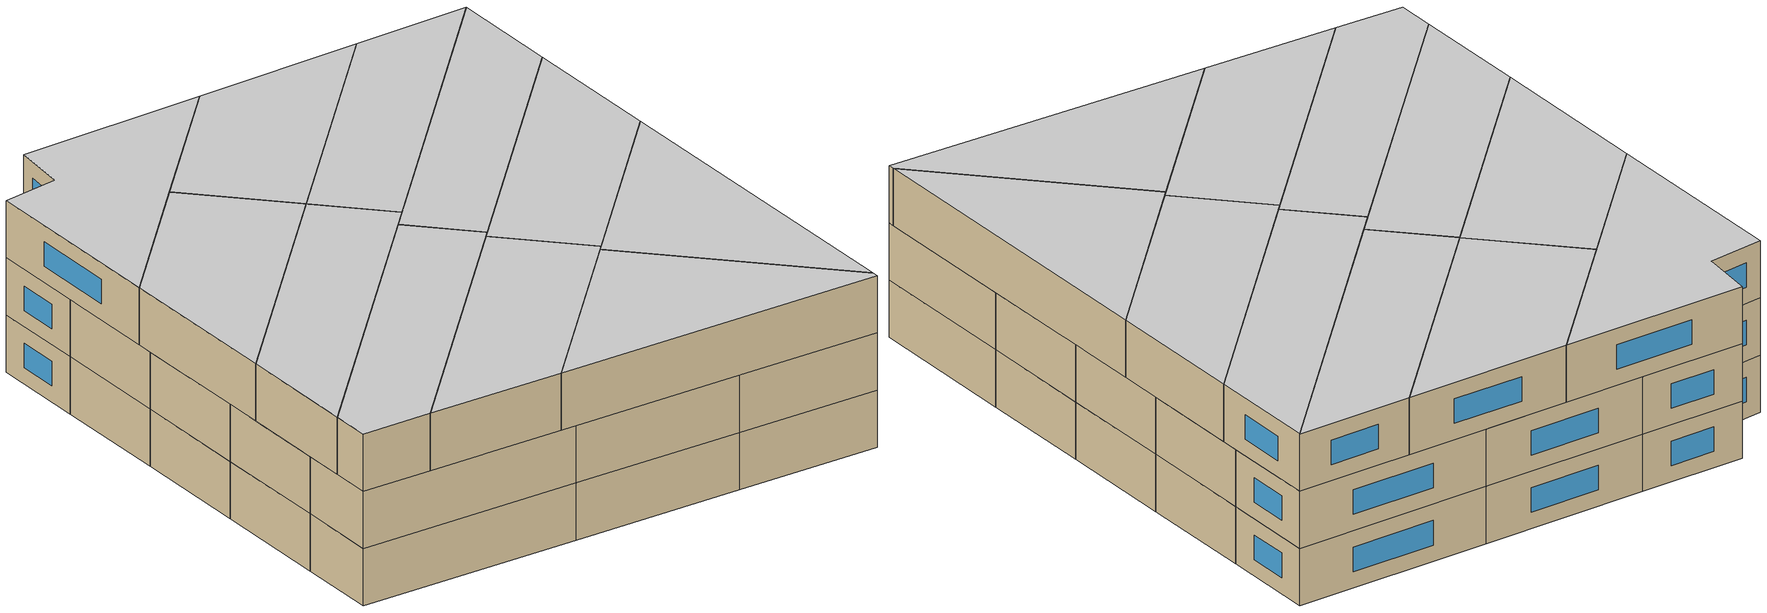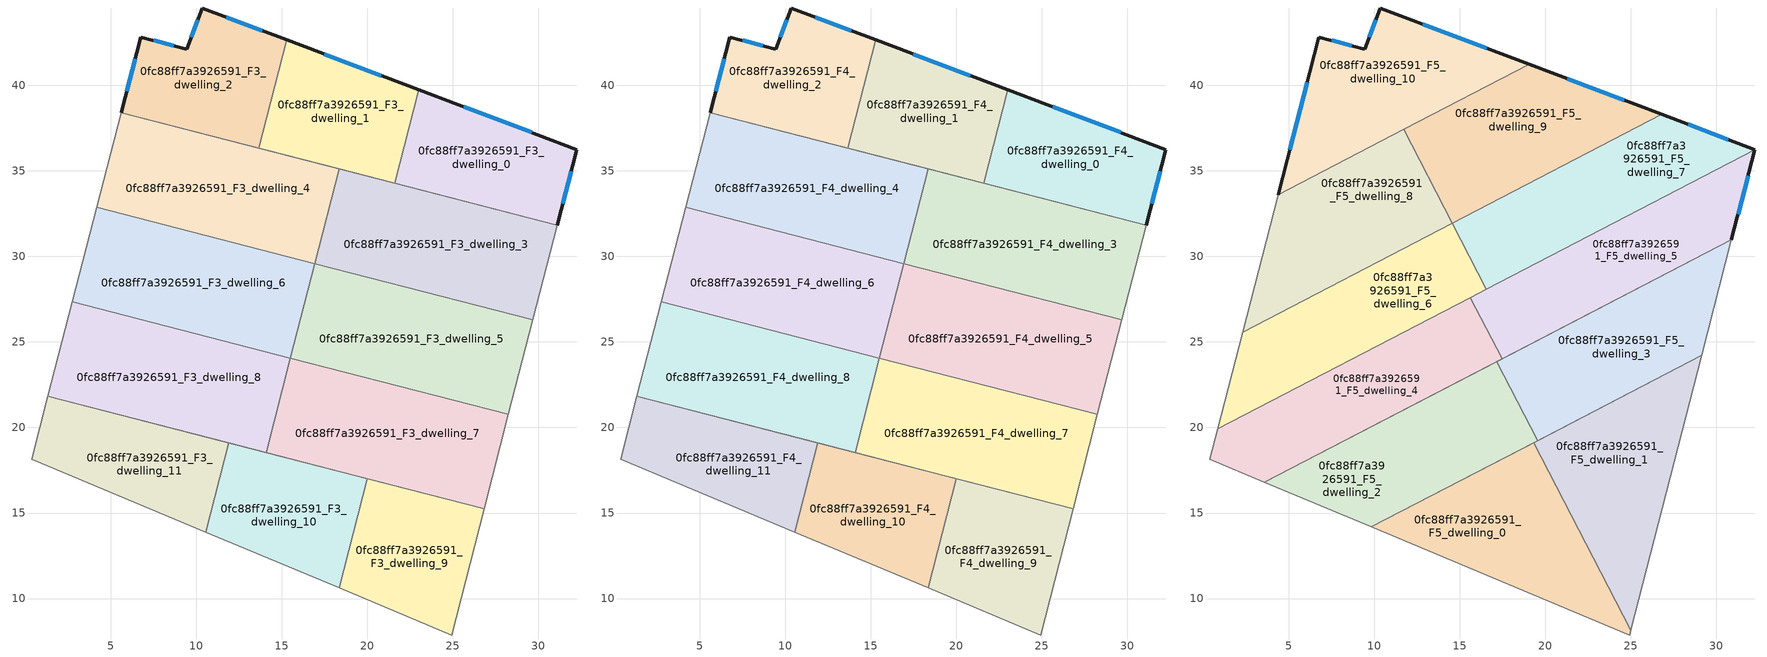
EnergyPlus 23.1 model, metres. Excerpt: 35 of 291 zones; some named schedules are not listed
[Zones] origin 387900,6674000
0fc88ff7a3926591_F3_dwelling_0
 floor to 0fc88ff7a3926591_F2_dwelling_0 (EU_floor_Construction): 32.25,36.25 31.11,31.83 21.61,34.28 23.02,39.75 z9
 wall outside (EU_wall_Construction): 31.11,31.83 32.25,36.25 23.02,39.75 z9:12
 wall to 0fc88ff7a3926591_F3_dwelling_1 (EU_wall_Construction): 23.02,39.75 21.61,34.28 z9:12
 wall adiabatic (EU_wall_Construction): 21.61,34.28 31.11,31.83 z9:12
 window (EU_Window_Construction): 29.61,37.25 25.65,38.75 / 31.43,33.09 31.92,34.99 z9.86:11.14
0fc88ff7a3926591_F3_dwelling_1
 floor to 0fc88ff7a3926591_F2_dwelling_1 (EU_floor_Construction): 23.02,39.75 21.61,34.28 13.64,36.33 15.28,42.67 z9
 wall outside (EU_wall_Construction): 23.02,39.75 15.28,42.67 z9:12
 wall to 0fc88ff7a3926591_F3_dwelling_2 (EU_wall_Construction): 15.28,42.67 13.64,36.33 z9:12
 wall adiabatic (EU_wall_Construction): 13.64,36.33 21.61,34.28 z9:12
 window (EU_Window_Construction): 20.81,40.58 17.49,41.84 z9.86:11.14
0fc88ff7a3926591_F3_dwelling_10
 floor to 0fc88ff7a3926591_F2_dwelling_10 (EU_floor_Construction): 20,17 18.35,10.62 10.55,13.88 11.9,19.09 z9
 wall to 0fc88ff7a3926591_F3_dwelling_9 (EU_wall_Construction): 18.35,10.62 20,17 z9:12
 wall adiabatic (EU_wall_Construction): 10.55,13.88 18.35,10.62 / 20,17 11.9,19.09 z9:12
 wall to 0fc88ff7a3926591_F3_dwelling_11 (EU_wall_Construction): 11.9,19.09 10.55,13.88 z9:12
0fc88ff7a3926591_F3_dwelling_11
 floor to 0fc88ff7a3926591_F2_dwelling_11 (EU_floor_Construction): 11.9,19.09 10.55,13.88 0.38,18.14 1.33,21.82 z9
 wall adiabatic (EU_wall_Construction): 11.9,19.09 1.33,21.82 0.38,18.14 10.55,13.88 z9:12
0fc88ff7a3926591_F3_dwelling_2
 floor to 0fc88ff7a3926591_F2_dwelling_2 (EU_floor_Construction): 15.28,42.67 13.64,36.33 5.6,38.41 6.75,42.83 9.45,42.13 10.36,44.53 z9
 wall outside (EU_wall_Construction): 15.28,42.67 10.36,44.53 9.45,42.13 6.75,42.83 5.6,38.41 z9:12
 wall adiabatic (EU_wall_Construction): 5.6,38.41 13.64,36.33 z9:12
 window (EU_Window_Construction): 6.42,41.57 5.93,39.67 / 8.68,42.33 7.52,42.63 / 10.1,43.85 9.71,42.82 / 13.87,43.2 11.76,44 z9.86:11.14
0fc88ff7a3926591_F3_dwelling_3
 floor to 0fc88ff7a3926591_F2_dwelling_3 (EU_floor_Construction): 31.11,31.83 29.68,26.3 16.93,29.59 18.36,35.12 z9
 wall adiabatic (EU_wall_Construction): 29.68,26.3 31.11,31.83 18.36,35.12 z9:12
 wall to 0fc88ff7a3926591_F3_dwelling_5 (EU_wall_Construction): 16.93,29.59 29.68,26.3 z9:12
 wall to 0fc88ff7a3926591_F3_dwelling_4 (EU_wall_Construction): 18.36,35.12 16.93,29.59 z9:12
0fc88ff7a3926591_F3_dwelling_4
 floor to 0fc88ff7a3926591_F2_dwelling_4 (EU_floor_Construction): 18.36,35.12 16.93,29.59 4.18,32.88 5.6,38.41 z9
 wall to 0fc88ff7a3926591_F3_dwelling_6 (EU_wall_Construction): 4.18,32.88 16.93,29.59 z9:12
 wall adiabatic (EU_wall_Construction): 18.36,35.12 5.6,38.41 4.18,32.88 z9:12
0fc88ff7a3926591_F3_dwelling_5
 floor to 0fc88ff7a3926591_F2_dwelling_5 (EU_floor_Construction): 29.68,26.3 28.26,20.77 15.51,24.06 16.93,29.59 z9
 wall adiabatic (EU_wall_Construction): 28.26,20.77 29.68,26.3 z9:12
 wall to 0fc88ff7a3926591_F3_dwelling_7 (EU_wall_Construction): 15.51,24.06 28.26,20.77 z9:12
 wall to 0fc88ff7a3926591_F3_dwelling_6 (EU_wall_Construction): 16.93,29.59 15.51,24.06 z9:12
0fc88ff7a3926591_F3_dwelling_6
 floor to 0fc88ff7a3926591_F2_dwelling_6 (EU_floor_Construction): 16.93,29.59 15.51,24.06 2.75,27.35 4.18,32.88 z9
 wall to 0fc88ff7a3926591_F3_dwelling_8 (EU_wall_Construction): 2.75,27.35 15.51,24.06 z9:12
 wall adiabatic (EU_wall_Construction): 4.18,32.88 2.75,27.35 z9:12
0fc88ff7a3926591_F3_dwelling_7
 floor to 0fc88ff7a3926591_F2_dwelling_7 (EU_floor_Construction): 28.26,20.77 26.83,15.24 14.08,18.53 15.51,24.06 z9
 wall adiabatic (EU_wall_Construction): 14.08,18.53 26.83,15.24 28.26,20.77 z9:12
 wall to 0fc88ff7a3926591_F3_dwelling_8 (EU_wall_Construction): 15.51,24.06 14.08,18.53 z9:12
0fc88ff7a3926591_F3_dwelling_8
 floor to 0fc88ff7a3926591_F2_dwelling_8 (EU_floor_Construction): 15.51,24.06 14.08,18.53 1.33,21.82 2.75,27.35 z9
 wall adiabatic (EU_wall_Construction): 2.75,27.35 1.33,21.82 14.08,18.53 z9:12
0fc88ff7a3926591_F3_dwelling_9
 floor to 0fc88ff7a3926591_F2_dwelling_9 (EU_floor_Construction): 26.83,15.24 24.93,7.87 18.35,10.62 20,17 z9
 wall adiabatic (EU_wall_Construction): 18.35,10.62 24.93,7.87 26.83,15.24 20,17 z9:12
0fc88ff7a3926591_F4_dwelling_0
 floor to 0fc88ff7a3926591_F3_dwelling_0 (EU_floor_Construction): 32.25,36.25 31.11,31.83 21.61,34.28 23.02,39.75 z12
 wall outside (EU_wall_Construction): 31.11,31.83 32.25,36.25 23.02,39.75 z12:15
 wall to 0fc88ff7a3926591_F4_dwelling_1 (EU_wall_Construction): 23.02,39.75 21.61,34.28 z12:15
 wall adiabatic (EU_wall_Construction): 21.61,34.28 31.11,31.83 z12:15
 window (EU_Window_Construction): 29.61,37.25 25.65,38.75 / 31.43,33.09 31.92,34.99 z12.86:14.14
0fc88ff7a3926591_F4_dwelling_1
 floor to 0fc88ff7a3926591_F3_dwelling_1 (EU_floor_Construction): 23.02,39.75 21.61,34.28 13.64,36.33 15.28,42.67 z12
 wall outside (EU_wall_Construction): 23.02,39.75 15.28,42.67 z12:15
 wall to 0fc88ff7a3926591_F4_dwelling_2 (EU_wall_Construction): 15.28,42.67 13.64,36.33 z12:15
 wall adiabatic (EU_wall_Construction): 13.64,36.33 21.61,34.28 z12:15
 window (EU_Window_Construction): 20.81,40.58 17.49,41.84 z12.86:14.14
0fc88ff7a3926591_F4_dwelling_10
 floor to 0fc88ff7a3926591_F3_dwelling_10 (EU_floor_Construction): 20,17 18.35,10.62 10.55,13.88 11.9,19.09 z12
 wall to 0fc88ff7a3926591_F4_dwelling_9 (EU_wall_Construction): 18.35,10.62 20,17 z12:15
 wall adiabatic (EU_wall_Construction): 10.55,13.88 18.35,10.62 / 20,17 11.9,19.09 z12:15
 wall to 0fc88ff7a3926591_F4_dwelling_11 (EU_wall_Construction): 11.9,19.09 10.55,13.88 z12:15
 ceiling adiabatic (EU_roof_Construction): 18.35,10.62 20,17 16.84,17.82 10.76,14.66 10.55,13.88 z15
0fc88ff7a3926591_F4_dwelling_11
 floor to 0fc88ff7a3926591_F3_dwelling_11 (EU_floor_Construction): 11.9,19.09 10.55,13.88 0.38,18.14 1.33,21.82 z12
 wall adiabatic (EU_wall_Construction): 11.9,19.09 1.33,21.82 0.38,18.14 10.55,13.88 z12:15
0fc88ff7a3926591_F4_dwelling_2
 floor to 0fc88ff7a3926591_F3_dwelling_2 (EU_floor_Construction): 15.28,42.67 13.64,36.33 5.6,38.41 6.75,42.83 9.45,42.13 10.36,44.53 z12
 wall outside (EU_wall_Construction): 15.28,42.67 10.36,44.53 9.45,42.13 6.75,42.83 5.6,38.41 z12:15
 wall adiabatic (EU_wall_Construction): 5.6,38.41 13.64,36.33 z12:15
 window (EU_Window_Construction): 6.42,41.57 5.93,39.67 / 8.68,42.33 7.52,42.63 / 10.1,43.85 9.71,42.82 / 13.87,43.2 11.76,44 z12.86:14.14
0fc88ff7a3926591_F4_dwelling_3
 floor to 0fc88ff7a3926591_F3_dwelling_3 (EU_floor_Construction): 31.11,31.83 29.68,26.3 16.93,29.59 18.36,35.12 z12
 wall adiabatic (EU_wall_Construction): 29.68,26.3 31.11,31.83 18.36,35.12 z12:15
 wall to 0fc88ff7a3926591_F4_dwelling_5 (EU_wall_Construction): 16.93,29.59 29.68,26.3 z12:15
 wall to 0fc88ff7a3926591_F4_dwelling_4 (EU_wall_Construction): 18.36,35.12 16.93,29.59 z12:15
0fc88ff7a3926591_F4_dwelling_4
 floor to 0fc88ff7a3926591_F3_dwelling_4 (EU_floor_Construction): 18.36,35.12 16.93,29.59 4.18,32.88 5.6,38.41 z12
 wall to 0fc88ff7a3926591_F4_dwelling_6 (EU_wall_Construction): 4.18,32.88 16.93,29.59 z12:15
 wall adiabatic (EU_wall_Construction): 18.36,35.12 5.6,38.41 4.18,32.88 z12:15
0fc88ff7a3926591_F4_dwelling_5
 floor to 0fc88ff7a3926591_F3_dwelling_5 (EU_floor_Construction): 29.68,26.3 28.26,20.77 15.51,24.06 16.93,29.59 z12
 wall adiabatic (EU_wall_Construction): 28.26,20.77 29.68,26.3 z12:15
 wall to 0fc88ff7a3926591_F4_dwelling_7 (EU_wall_Construction): 15.51,24.06 28.26,20.77 z12:15
 wall to 0fc88ff7a3926591_F4_dwelling_6 (EU_wall_Construction): 16.93,29.59 15.51,24.06 z12:15
0fc88ff7a3926591_F4_dwelling_6
 floor to 0fc88ff7a3926591_F3_dwelling_6 (EU_floor_Construction): 16.93,29.59 15.51,24.06 2.75,27.35 4.18,32.88 z12
 wall to 0fc88ff7a3926591_F4_dwelling_8 (EU_wall_Construction): 2.75,27.35 15.51,24.06 z12:15
 wall adiabatic (EU_wall_Construction): 4.18,32.88 2.75,27.35 z12:15
0fc88ff7a3926591_F4_dwelling_7
 floor to 0fc88ff7a3926591_F3_dwelling_7 (EU_floor_Construction): 28.26,20.77 26.83,15.24 14.08,18.53 15.51,24.06 z12
 wall adiabatic (EU_wall_Construction): 14.08,18.53 26.83,15.24 28.26,20.77 z12:15
 wall to 0fc88ff7a3926591_F4_dwelling_8 (EU_wall_Construction): 15.51,24.06 14.08,18.53 z12:15
0fc88ff7a3926591_F4_dwelling_8
 floor to 0fc88ff7a3926591_F3_dwelling_8 (EU_floor_Construction): 15.51,24.06 14.08,18.53 1.33,21.82 2.75,27.35 z12
 wall adiabatic (EU_wall_Construction): 2.75,27.35 1.33,21.82 14.08,18.53 z12:15
 ceiling adiabatic (EU_roof_Construction): 14.08,18.53 15.19,22.83 9.29,19.77 z15
0fc88ff7a3926591_F4_dwelling_9
 floor to 0fc88ff7a3926591_F3_dwelling_9 (EU_floor_Construction): 26.83,15.24 24.93,7.87 18.35,10.62 20,17 z12
 wall adiabatic (EU_wall_Construction): 18.35,10.62 24.93,7.87 26.83,15.24 20,17 z12:15
0fc88ff7a3926591_F5_dwelling_0
 floor adiabatic (EU_floor_Construction): 20,17 18.36,10.62 10.56,13.88 10.76,14.66 16.84,17.82 z15
 floor to 0fc88ff7a3926591_F4_dwelling_9 (EU_floor_Construction): 20.47,16.88 25,8.15 24.93,7.87 18.36,10.62 20,17 z15
 floor to 0fc88ff7a3926591_F4_dwelling_11 (EU_floor_Construction): 10.76,14.66 10.56,13.88 9.83,14.18 z15
 floor to 0fc88ff7a3926591_F4_dwelling_7 (EU_floor_Construction): 19.32,19.11 20.47,16.88 16.84,17.82 z15
 wall adiabatic (EU_wall_Construction): 19.32,19.11 9.83,14.18 24.93,7.87 25,8.15 z15:18
 wall to 0fc88ff7a3926591_F5_dwelling_1 (EU_wall_Construction): 25,8.15 19.32,19.11 z15:18
 ceiling to 0fc88ff7a3926591_F6_dwelling_0 (EU_floor_Construction): 24.93,7.87 25,8.15 19.32,19.11 9.83,14.18 z18
0fc88ff7a3926591_F5_dwelling_1
 floor to 0fc88ff7a3926591_F4_dwelling_7 (EU_floor_Construction): 28.26,20.77 26.83,15.24 20.47,16.88 19.32,19.11 24.42,21.76 z15
 floor to 0fc88ff7a3926591_F4_dwelling_9 (EU_floor_Construction): 26.83,15.24 25,8.15 20.47,16.88 z15
 floor to 0fc88ff7a3926591_F4_dwelling_5 (EU_floor_Construction): 29.14,24.21 28.26,20.77 24.42,21.76 z15
 wall adiabatic (EU_wall_Construction): 25,8.15 29.14,24.21 19.32,19.11 z15:18
 ceiling to 0fc88ff7a3926591_F6_dwelling_1 (EU_floor_Construction): 25,8.15 29.14,24.21 19.32,19.11 z18
0fc88ff7a3926591_F5_dwelling_10
 floor to 0fc88ff7a3926591_F4_dwelling_2 (EU_floor_Construction): 15.28,42.67 14.27,38.76 10.94,37.03 5.61,38.4 6.75,42.83 9.45,42.13 10.36,44.53 z15
 floor to 0fc88ff7a3926591_F4_dwelling_1 (EU_floor_Construction): 19.05,41.24 14.27,38.76 15.28,42.67 z15
 floor to 0fc88ff7a3926591_F4_dwelling_4 (EU_floor_Construction): 10.94,37.03 4.37,33.62 5.61,38.4 z15
 wall outside (EU_wall_Construction): 19.05,41.24 10.36,44.53 9.45,42.13 6.75,42.83 4.37,33.62 z15:18
 wall to 0fc88ff7a3926591_F5_dwelling_9 (EU_wall_Construction): 11.71,37.43 19.05,41.24 z15:18
 wall to 0fc88ff7a3926591_F5_dwelling_8 (EU_wall_Construction): 4.37,33.62 11.71,37.43 z15:18
 window (EU_Window_Construction): 6.07,40.2 5.05,36.25 / 8.68,42.33 7.52,42.63 / 10.1,43.85 9.71,42.82 / 16.57,42.18 12.84,43.59 z15.86:17.14
 ceiling to 0fc88ff7a3926591_F6_dwelling_10 (EU_floor_Construction): 19.05,41.24 10.36,44.53 9.45,42.13 6.75,42.83 4.37,33.62 z18
0fc88ff7a3926591_F5_dwelling_2
 floor to 0fc88ff7a3926591_F4_dwelling_11 (EU_floor_Construction): 11.9,19.09 10.76,14.66 9.83,14.18 3.58,16.8 9.29,19.77 z15
 floor to 0fc88ff7a3926591_F4_dwelling_7 (EU_floor_Construction): 17.29,23.6 19.56,19.24 16.84,17.82 14.08,18.53 15.19,22.83 16.88,23.71 z15
 floor to 0fc88ff7a3926591_F4_dwelling_10 (EU_floor_Construction): 16.84,17.82 10.76,14.66 11.9,19.09 z15
 floor to 0fc88ff7a3926591_F4_dwelling_5 (EU_floor_Construction): 17.16,23.85 17.29,23.6 16.88,23.71 z15
 floor adiabatic (EU_floor_Construction): 15.19,22.83 14.08,18.53 9.29,19.77 z15
 wall adiabatic (EU_wall_Construction): 17.16,23.85 3.58,16.8 9.83,14.18 19.56,19.24 z15:18
 wall to 0fc88ff7a3926591_F5_dwelling_3 (EU_wall_Construction): 19.56,19.24 17.16,23.85 z15:18
 ceiling to 0fc88ff7a3926591_F6_dwelling_2 (EU_floor_Construction): 19.56,19.24 17.16,23.85 3.58,16.8 9.83,14.18 z18
0fc88ff7a3926591_F5_dwelling_3
 floor to 0fc88ff7a3926591_F4_dwelling_5 (EU_floor_Construction): 29.68,26.3 29.14,24.21 24.42,21.76 17.29,23.6 17.16,23.85 24.46,27.65 z15
 floor to 0fc88ff7a3926591_F4_dwelling_3 (EU_floor_Construction): 30.89,30.98 29.68,26.3 24.46,27.65 z15
 floor to 0fc88ff7a3926591_F4_dwelling_7 (EU_floor_Construction): 24.42,21.76 19.56,19.24 17.29,23.6 z15
 wall adiabatic (EU_wall_Construction): 19.56,19.24 29.14,24.21 30.89,30.98 17.16,23.85 z15:18
 ceiling to 0fc88ff7a3926591_F6_dwelling_3 (EU_floor_Construction): 29.14,24.21 30.89,30.98 17.16,23.85 19.56,19.24 z18
0fc88ff7a3926591_F5_dwelling_4
 floor to 0fc88ff7a3926591_F4_dwelling_8 (EU_floor_Construction): 15.51,24.06 15.19,22.83 9.29,19.77 3.44,21.28 11.02,25.22 z15
 floor to 0fc88ff7a3926591_F4_dwelling_11 (EU_floor_Construction): 9.29,19.77 3.58,16.8 0.38,18.14 0.84,19.93 3.44,21.28 z15
 floor to 0fc88ff7a3926591_F4_dwelling_6 (EU_floor_Construction): 15.61,27.6 16.15,26.56 15.51,24.06 11.03,25.22 z15
 floor to 0fc88ff7a3926591_F4_dwelling_5 (EU_floor_Construction): 16.15,26.56 17.47,24.01 17.16,23.85 16.88,23.71 15.51,24.06 z15
 floor to 0fc88ff7a3926591_F4_dwelling_7 (EU_floor_Construction): 16.88,23.71 15.19,22.83 15.51,24.06 z15
 wall to 0fc88ff7a3926591_F5_dwelling_5 (EU_wall_Construction): 17.47,24.01 15.61,27.6 z15:18
 wall adiabatic (EU_wall_Construction): 15.61,27.6 0.84,19.93 0.38,18.14 3.58,16.8 17.47,24.01 z15:18
 ceiling to 0fc88ff7a3926591_F6_dwelling_4 (EU_floor_Construction): 17.47,24.01 15.61,27.6 0.84,19.93 0.38,18.14 3.58,16.8 z18
0fc88ff7a3926591_F5_dwelling_5
 floor to 0fc88ff7a3926591_F4_dwelling_3 (EU_floor_Construction): 31.11,31.83 30.89,30.98 24.46,27.65 18.61,29.15 26.2,33.1 z15
 floor to 0fc88ff7a3926591_F4_dwelling_0 (EU_floor_Construction): 32.24,36.23 31.11,31.83 26.2,33.09 z15
 floor to 0fc88ff7a3926591_F4_dwelling_5 (EU_floor_Construction): 24.46,27.65 17.47,24.01 16.15,26.56 16.54,28.08 18.61,29.15 z15
 floor to 0fc88ff7a3926591_F4_dwelling_6 (EU_floor_Construction): 16.54,28.08 16.15,26.56 15.61,27.6 z15
 wall outside (EU_wall_Construction): 30.89,30.98 32.24,36.23 z15:18
 wall adiabatic (EU_wall_Construction): 17.47,24.01 30.89,30.98 z15:18
 wall to 0fc88ff7a3926591_F5_dwelling_7 (EU_wall_Construction): 32.24,36.23 16.56,28.09 z15:18
 wall to 0fc88ff7a3926591_F5_dwelling_6 (EU_wall_Construction): 16.56,28.09 15.61,27.6 z15:18
 window (EU_Window_Construction): 31.28,32.48 31.86,34.73 z15.86:17.14
 ceiling to 0fc88ff7a3926591_F6_dwelling_5 (EU_floor_Construction): 30.89,30.98 32.24,36.23 15.61,27.6 17.47,24.01 z18
0fc88ff7a3926591_F5_dwelling_6
 floor to 0fc88ff7a3926591_F4_dwelling_6 (EU_floor_Construction): 15.6,29.93 16.55,28.1 16.54,28.08 11.03,25.22 4.74,26.84 12.32,30.78 z15
 floor to 0fc88ff7a3926591_F4_dwelling_8 (EU_floor_Construction): 11.02,25.22 3.44,21.28 1.33,21.82 2.3,25.57 4.74,26.84 z15
 floor to 0fc88ff7a3926591_F4_dwelling_4 (EU_floor_Construction): 14.56,31.94 15.6,29.93 12.32,30.78 z15
 floor to 0fc88ff7a3926591_F4_dwelling_11 (EU_floor_Construction): 3.44,21.28 0.84,19.93 1.33,21.82 z15
 wall adiabatic (EU_wall_Construction): 14.56,31.94 2.3,25.57 0.84,19.93 15.61,27.6 z15:18
 wall to 0fc88ff7a3926591_F5_dwelling_7 (EU_wall_Construction): 16.56,28.09 14.56,31.94 z15:18
 ceiling to 0fc88ff7a3926591_F6_dwelling_6 (EU_floor_Construction): 16.56,28.09 14.56,31.94 2.3,25.57 0.84,19.93 z18
0fc88ff7a3926591_F5_dwelling_7
 floor to 0fc88ff7a3926591_F4_dwelling_0 (EU_floor_Construction): 32.25,36.25 32.24,36.23 26.2,33.09 21.61,34.28 22,35.8 26.82,38.31 z15
 floor to 0fc88ff7a3926591_F4_dwelling_3 (EU_floor_Construction): 26.2,33.09 18.61,29.15 16.93,29.59 18,33.72 19.91,34.72 z15
 floor to 0fc88ff7a3926591_F4_dwelling_1 (EU_floor_Construction): 22,35.8 21.61,34.28 19.91,34.72 z15
 floor to 0fc88ff7a3926591_F4_dwelling_6 (EU_floor_Construction): 16.93,29.59 16.55,28.1 15.6,29.93 z15
 floor to 0fc88ff7a3926591_F4_dwelling_4 (EU_floor_Construction): 18,33.72 16.93,29.59 15.6,29.93 14.56,31.94 z15
 floor to 0fc88ff7a3926591_F4_dwelling_5 (EU_floor_Construction): 18.61,29.15 16.56,28.09 16.55,28.1 16.93,29.59 z15
 wall outside (EU_wall_Construction): 32.24,36.23 32.25,36.25 26.82,38.31 z15:18
 wall to 0fc88ff7a3926591_F5_dwelling_9 (EU_wall_Construction): 26.82,38.31 14.56,31.94 z15:18
 window (EU_Window_Construction): 30.7,36.84 28.37,37.72 z15.86:17.14
 ceiling to 0fc88ff7a3926591_F6_dwelling_7 (EU_floor_Construction): 32.24,36.23 32.25,36.25 26.82,38.31 14.56,31.94 16.56,28.09 z18
0fc88ff7a3926591_F5_dwelling_8
 floor to 0fc88ff7a3926591_F4_dwelling_4 (EU_floor_Construction): 12.07,36.74 14.56,31.94 12.32,30.78 4.18,32.88 4.37,33.62 10.94,37.03 z15
 floor to 0fc88ff7a3926591_F4_dwelling_2 (EU_floor_Construction): 11.71,37.43 12.07,36.74 10.94,37.03 z15
 floor to 0fc88ff7a3926591_F4_dwelling_6 (EU_floor_Construction): 12.32,30.78 4.74,26.84 2.75,27.35 4.18,32.88 z15
 floor to 0fc88ff7a3926591_F4_dwelling_8 (EU_floor_Construction): 4.74,26.84 2.3,25.57 2.75,27.35 z15
 wall adiabatic (EU_wall_Construction): 4.37,33.62 2.3,25.57 14.56,31.94 z15:18
 wall to 0fc88ff7a3926591_F5_dwelling_9 (EU_wall_Construction): 14.56,31.94 11.71,37.43 z15:18
 ceiling to 0fc88ff7a3926591_F6_dwelling_8 (EU_floor_Construction): 14.56,31.94 11.71,37.43 4.37,33.62 2.3,25.57 z18
0fc88ff7a3926591_F5_dwelling_9
 floor to 0fc88ff7a3926591_F4_dwelling_1 (EU_floor_Construction): 23.02,39.75 22,35.8 19.91,34.72 13.64,36.33 14.27,38.76 19.05,41.24 z15
 floor to 0fc88ff7a3926591_F4_dwelling_0 (EU_floor_Construction): 26.82,38.31 22,35.8 23.02,39.75 z15
 floor to 0fc88ff7a3926591_F4_dwelling_4 (EU_floor_Construction): 18.36,35.12 18,33.72 14.56,31.94 12.07,36.74 z15
 floor to 0fc88ff7a3926591_F4_dwelling_3 (EU_floor_Construction): 19.91,34.72 18,33.72 18.36,35.12 z15
 floor to 0fc88ff7a3926591_F4_dwelling_2 (EU_floor_Construction): 14.27,38.76 13.64,36.33 12.07,36.74 11.71,37.43 z15
 wall outside (EU_wall_Construction): 26.82,38.31 19.05,41.24 z15:18
 window (EU_Window_Construction): 24.6,39.15 21.27,40.4 z15.86:17.14
 ceiling to 0fc88ff7a3926591_F6_dwelling_9 (EU_floor_Construction): 26.82,38.31 19.05,41.24 11.71,37.43 14.56,31.94 z18
[Building]
EU S2 Campaign: North Axis=0; Terrain=City; Solar Distribution=FullExterior
[Site:Location]
Helsinki-Vantaa.AP: Latitude=60.317; Longitude=24.963; Time Zone=2; Elevation=54.6
[SizingPeriod:WeatherFileDays]
AnnualSizingPeriod: Begin Month=1; Begin Day of Month=1; End Month=12; End Day of Month=31; Day of Week for Start Day=Monday; Use Weather File Daylight Saving Period=No; Use Weather File Rain and Snow Indicators=No
[MATERIAL]
EU_InternalMass_Material: Roughness=MediumRough; Thickness=0.1; Conductivity=1; Density=1800; Specific Heat=900; Thermal Absorptance=0.9; Solar Absorptance=0.7; Visible Absorptance=0.7
[MATERIAL:NOMASS] Roughness=MediumRough; Thermal Absorptance=0.9; Solar Absorptance=0.7; Visible Absorptance=0.7
Name | Thermal Resistance
EU_wall_NoMass | 5.91765
EU_roof_NoMass | 11.1778
EU_floor_NoMass | 6.2875
[WINDOWMATERIAL:SIMPLEGLAZINGSYSTEM]
EU_Window_SimpleGlazing: UFactor=0.994035; Solar Heat Gain Coefficient=0.7; Visible Transmittance=0.7
[CONSTRUCTION]
EU_wall_Construction: EU_wall_NoMass
EU_roof_Construction: EU_roof_NoMass
EU_floor_Construction: EU_floor_NoMass
EU_Window_Construction: EU_Window_SimpleGlazing
EU_InternalMass_Construction: EU_InternalMass_Material
[ZONE] Type=1; Multiplier=1; Ceiling Height=autocalculate; Floor Area=autocalculate; Part of Total Floor Area=Yes
Name | Volume
0fc88ff7a3926591_F3_dwelling_0; 0fc88ff7a3926591_F4_dwelling_0 | 150.376
0fc88ff7a3926591_F5_dwelling_0 | 205.042
0fc88ff7a3926591_F3_dwelling_1; 0fc88ff7a3926591_F4_dwelling_1 | 150.393
0fc88ff7a3926591_F5_dwelling_1; 0fc88ff7a3926591_F5_dwelling_4 | 205.062
0fc88ff7a3926591_F3_dwelling_10; 0fc88ff7a3926591_F4_dwelling_10 | 150.367
0fc88ff7a3926591_F5_dwelling_10 | 205.033
0fc88ff7a3926591_F3_dwelling_11; 0fc88ff7a3926591_F4_dwelling_11; 0fc88ff7a3926591_F3_dwelling_2; 0fc88ff7a3926591_F4_dwelling_2 | 150.373
0fc88ff7a3926591_F5_dwelling_2 | 205.032
0fc88ff7a3926591_F3_dwelling_3; 0fc88ff7a3926591_F4_dwelling_3 | 225.567
0fc88ff7a3926591_F5_dwelling_3 | 205.044
0fc88ff7a3926591_F3_dwelling_4; 0fc88ff7a3926591_F4_dwelling_4 | 225.571
0fc88ff7a3926591_F3_dwelling_5; 0fc88ff7a3926591_F4_dwelling_5 | 225.518
0fc88ff7a3926591_F5_dwelling_5 | 205.072
0fc88ff7a3926591_F3_dwelling_6; 0fc88ff7a3926591_F4_dwelling_6 | 225.532
0fc88ff7a3926591_F5_dwelling_6 | 205.061
0fc88ff7a3926591_F3_dwelling_7; 0fc88ff7a3926591_F4_dwelling_7 | 225.566
0fc88ff7a3926591_F5_dwelling_7 | 205.056
0fc88ff7a3926591_F3_dwelling_8; 0fc88ff7a3926591_F4_dwelling_8 | 225.57
0fc88ff7a3926591_F5_dwelling_8 | 205.05
0fc88ff7a3926591_F3_dwelling_9; 0fc88ff7a3926591_F4_dwelling_9 | 150.37
0fc88ff7a3926591_F5_dwelling_9 | 205.051
[INTERNALMASS] Construction=EU_InternalMass_Construction
Name | Zone or ZoneList | Surface Area
0fc88ff7a3926591_F3_dwelling_0_EU_InternalMass | 0fc88ff7a3926591_F3_dwelling_0 | 50.1252
0fc88ff7a3926591_F3_dwelling_1_EU_InternalMass | 0fc88ff7a3926591_F3_dwelling_1 | 50.131
0fc88ff7a3926591_F3_dwelling_2_EU_InternalMass | 0fc88ff7a3926591_F3_dwelling_2 | 50.1242
0fc88ff7a3926591_F3_dwelling_3_EU_InternalMass | 0fc88ff7a3926591_F3_dwelling_3 | 75.189
0fc88ff7a3926591_F3_dwelling_4_EU_InternalMass | 0fc88ff7a3926591_F3_dwelling_4 | 75.1901
0fc88ff7a3926591_F3_dwelling_5_EU_InternalMass | 0fc88ff7a3926591_F3_dwelling_5 | 75.1729
0fc88ff7a3926591_F3_dwelling_6_EU_InternalMass | 0fc88ff7a3926591_F3_dwelling_6 | 75.1773
0fc88ff7a3926591_F3_dwelling_7_EU_InternalMass | 0fc88ff7a3926591_F3_dwelling_7 | 75.189
0fc88ff7a3926591_F3_dwelling_8_EU_InternalMass | 0fc88ff7a3926591_F3_dwelling_8 | 75.1901
0fc88ff7a3926591_F3_dwelling_9_EU_InternalMass | 0fc88ff7a3926591_F3_dwelling_9 | 50.123
0fc88ff7a3926591_F3_dwelling_10_EU_InternalMass | 0fc88ff7a3926591_F3_dwelling_10 | 50.1222
0fc88ff7a3926591_F3_dwelling_11_EU_InternalMass | 0fc88ff7a3926591_F3_dwelling_11 | 50.1243
0fc88ff7a3926591_F4_dwelling_0_EU_InternalMass | 0fc88ff7a3926591_F4_dwelling_0 | 50.1252
0fc88ff7a3926591_F4_dwelling_1_EU_InternalMass | 0fc88ff7a3926591_F4_dwelling_1 | 50.131
0fc88ff7a3926591_F4_dwelling_2_EU_InternalMass | 0fc88ff7a3926591_F4_dwelling_2 | 50.1242
0fc88ff7a3926591_F4_dwelling_3_EU_InternalMass | 0fc88ff7a3926591_F4_dwelling_3 | 75.189
0fc88ff7a3926591_F4_dwelling_4_EU_InternalMass | 0fc88ff7a3926591_F4_dwelling_4 | 75.1901
0fc88ff7a3926591_F4_dwelling_5_EU_InternalMass | 0fc88ff7a3926591_F4_dwelling_5 | 75.1729
0fc88ff7a3926591_F4_dwelling_6_EU_InternalMass | 0fc88ff7a3926591_F4_dwelling_6 | 75.1773
0fc88ff7a3926591_F4_dwelling_7_EU_InternalMass | 0fc88ff7a3926591_F4_dwelling_7 | 75.189
0fc88ff7a3926591_F4_dwelling_8_EU_InternalMass | 0fc88ff7a3926591_F4_dwelling_8 | 75.1901
0fc88ff7a3926591_F4_dwelling_9_EU_InternalMass | 0fc88ff7a3926591_F4_dwelling_9 | 50.123
0fc88ff7a3926591_F4_dwelling_10_EU_InternalMass | 0fc88ff7a3926591_F4_dwelling_10 | 50.1222
0fc88ff7a3926591_F4_dwelling_11_EU_InternalMass | 0fc88ff7a3926591_F4_dwelling_11 | 50.1243
0fc88ff7a3926591_F5_dwelling_0_EU_InternalMass | 0fc88ff7a3926591_F5_dwelling_0 | 68.3503
0fc88ff7a3926591_F5_dwelling_1_EU_InternalMass | 0fc88ff7a3926591_F5_dwelling_1 | 68.3512
0fc88ff7a3926591_F5_dwelling_2_EU_InternalMass | 0fc88ff7a3926591_F5_dwelling_2 | 68.3423
0fc88ff7a3926591_F5_dwelling_3_EU_InternalMass | 0fc88ff7a3926591_F5_dwelling_3 | 68.3493
0fc88ff7a3926591_F5_dwelling_4_EU_InternalMass | 0fc88ff7a3926591_F5_dwelling_4 | 68.3543
0fc88ff7a3926591_F5_dwelling_5_EU_InternalMass | 0fc88ff7a3926591_F5_dwelling_5 | 68.3589
0fc88ff7a3926591_F5_dwelling_6_EU_InternalMass | 0fc88ff7a3926591_F5_dwelling_6 | 68.3533
0fc88ff7a3926591_F5_dwelling_7_EU_InternalMass | 0fc88ff7a3926591_F5_dwelling_7 | 68.3509
0fc88ff7a3926591_F5_dwelling_8_EU_InternalMass | 0fc88ff7a3926591_F5_dwelling_8 | 68.3507
0fc88ff7a3926591_F5_dwelling_9_EU_InternalMass | 0fc88ff7a3926591_F5_dwelling_9 | 68.3516
0fc88ff7a3926591_F5_dwelling_10_EU_InternalMass | 0fc88ff7a3926591_F5_dwelling_10 | 68.3442
[OTHEREQUIPMENT] Fuel Type=Electricity; Design Level Calculation Method=Watts/Area; Power per Zone Floor Area=1; Fraction Latent=0; Fraction Radiant=0; Fraction Lost=0; Carbon Dioxide Generation Rate=0; EndUse Subcategory=EU_Step8_InternalGains
Name | Zone or ZoneList or Space or SpaceList | Schedule
EU_Step8_InternalGain_0fc88ff7a3926591_F3_dwelling_0_f000 | 0fc88ff7a3926591_F3_dwelling_0 | EU_Step8_GainSchedule_0fc88ff7a3926591_F3_dwelling_0_f000
EU_Step8_InternalGain_0fc88ff7a3926591_F3_dwelling_1_f000 | 0fc88ff7a3926591_F3_dwelling_1 | EU_Step8_GainSchedule_0fc88ff7a3926591_F3_dwelling_1_f000
EU_Step8_InternalGain_0fc88ff7a3926591_F3_dwelling_2_f000 | 0fc88ff7a3926591_F3_dwelling_2 | EU_Step8_GainSchedule_0fc88ff7a3926591_F3_dwelling_2_f000
EU_Step8_InternalGain_0fc88ff7a3926591_F3_dwelling_3_f000 | 0fc88ff7a3926591_F3_dwelling_3 | EU_Step8_GainSchedule_0fc88ff7a3926591_F3_dwelling_3_f000
EU_Step8_InternalGain_0fc88ff7a3926591_F3_dwelling_4_f000 | 0fc88ff7a3926591_F3_dwelling_4 | EU_Step8_GainSchedule_0fc88ff7a3926591_F3_dwelling_4_f000
EU_Step8_InternalGain_0fc88ff7a3926591_F3_dwelling_5_f000 | 0fc88ff7a3926591_F3_dwelling_5 | EU_Step8_GainSchedule_0fc88ff7a3926591_F3_dwelling_5_f000
EU_Step8_InternalGain_0fc88ff7a3926591_F3_dwelling_6_f000 | 0fc88ff7a3926591_F3_dwelling_6 | EU_Step8_GainSchedule_0fc88ff7a3926591_F3_dwelling_6_f000
EU_Step8_InternalGain_0fc88ff7a3926591_F3_dwelling_7_f000 | 0fc88ff7a3926591_F3_dwelling_7 | EU_Step8_GainSchedule_0fc88ff7a3926591_F3_dwelling_7_f000
EU_Step8_InternalGain_0fc88ff7a3926591_F3_dwelling_8_f000 | 0fc88ff7a3926591_F3_dwelling_8 | EU_Step8_GainSchedule_0fc88ff7a3926591_F3_dwelling_8_f000
EU_Step8_InternalGain_0fc88ff7a3926591_F3_dwelling_9_f000 | 0fc88ff7a3926591_F3_dwelling_9 | EU_Step8_GainSchedule_0fc88ff7a3926591_F3_dwelling_9_f000
EU_Step8_InternalGain_0fc88ff7a3926591_F3_dwelling_10_f000 | 0fc88ff7a3926591_F3_dwelling_10 | EU_Step8_GainSchedule_0fc88ff7a3926591_F3_dwelling_10_f000
EU_Step8_InternalGain_0fc88ff7a3926591_F3_dwelling_11_f000 | 0fc88ff7a3926591_F3_dwelling_11 | EU_Step8_GainSchedule_0fc88ff7a3926591_F3_dwelling_11_f000
EU_Step8_InternalGain_0fc88ff7a3926591_F4_dwelling_0_f000 | 0fc88ff7a3926591_F4_dwelling_0 | EU_Step8_GainSchedule_0fc88ff7a3926591_F4_dwelling_0_f000
EU_Step8_InternalGain_0fc88ff7a3926591_F4_dwelling_1_f000 | 0fc88ff7a3926591_F4_dwelling_1 | EU_Step8_GainSchedule_0fc88ff7a3926591_F4_dwelling_1_f000
EU_Step8_InternalGain_0fc88ff7a3926591_F4_dwelling_2_f000 | 0fc88ff7a3926591_F4_dwelling_2 | EU_Step8_GainSchedule_0fc88ff7a3926591_F4_dwelling_2_f000
EU_Step8_InternalGain_0fc88ff7a3926591_F4_dwelling_3_f000 | 0fc88ff7a3926591_F4_dwelling_3 | EU_Step8_GainSchedule_0fc88ff7a3926591_F4_dwelling_3_f000
EU_Step8_InternalGain_0fc88ff7a3926591_F4_dwelling_4_f000 | 0fc88ff7a3926591_F4_dwelling_4 | EU_Step8_GainSchedule_0fc88ff7a3926591_F4_dwelling_4_f000
EU_Step8_InternalGain_0fc88ff7a3926591_F4_dwelling_5_f000 | 0fc88ff7a3926591_F4_dwelling_5 | EU_Step8_GainSchedule_0fc88ff7a3926591_F4_dwelling_5_f000
EU_Step8_InternalGain_0fc88ff7a3926591_F4_dwelling_6_f000 | 0fc88ff7a3926591_F4_dwelling_6 | EU_Step8_GainSchedule_0fc88ff7a3926591_F4_dwelling_6_f000
EU_Step8_InternalGain_0fc88ff7a3926591_F4_dwelling_7_f000 | 0fc88ff7a3926591_F4_dwelling_7 | EU_Step8_GainSchedule_0fc88ff7a3926591_F4_dwelling_7_f000
EU_Step8_InternalGain_0fc88ff7a3926591_F4_dwelling_8_f000 | 0fc88ff7a3926591_F4_dwelling_8 | EU_Step8_GainSchedule_0fc88ff7a3926591_F4_dwelling_8_f000
EU_Step8_InternalGain_0fc88ff7a3926591_F4_dwelling_9_f000 | 0fc88ff7a3926591_F4_dwelling_9 | EU_Step8_GainSchedule_0fc88ff7a3926591_F4_dwelling_9_f000
EU_Step8_InternalGain_0fc88ff7a3926591_F4_dwelling_10_f000 | 0fc88ff7a3926591_F4_dwelling_10 | EU_Step8_GainSchedule_0fc88ff7a3926591_F4_dwelling_10_f000
EU_Step8_InternalGain_0fc88ff7a3926591_F4_dwelling_11_f000 | 0fc88ff7a3926591_F4_dwelling_11 | EU_Step8_GainSchedule_0fc88ff7a3926591_F4_dwelling_11_f000
EU_Step8_InternalGain_0fc88ff7a3926591_F5_dwelling_0_f000 | 0fc88ff7a3926591_F5_dwelling_0 | EU_Step8_GainSchedule_0fc88ff7a3926591_F5_dwelling_0_f000
EU_Step8_InternalGain_0fc88ff7a3926591_F5_dwelling_1_f000 | 0fc88ff7a3926591_F5_dwelling_1 | EU_Step8_GainSchedule_0fc88ff7a3926591_F5_dwelling_1_f000
EU_Step8_InternalGain_0fc88ff7a3926591_F5_dwelling_2_f000 | 0fc88ff7a3926591_F5_dwelling_2 | EU_Step8_GainSchedule_0fc88ff7a3926591_F5_dwelling_2_f000
EU_Step8_InternalGain_0fc88ff7a3926591_F5_dwelling_3_f000 | 0fc88ff7a3926591_F5_dwelling_3 | EU_Step8_GainSchedule_0fc88ff7a3926591_F5_dwelling_3_f000
EU_Step8_InternalGain_0fc88ff7a3926591_F5_dwelling_4_f000 | 0fc88ff7a3926591_F5_dwelling_4 | EU_Step8_GainSchedule_0fc88ff7a3926591_F5_dwelling_4_f000
EU_Step8_InternalGain_0fc88ff7a3926591_F5_dwelling_5_f000 | 0fc88ff7a3926591_F5_dwelling_5 | EU_Step8_GainSchedule_0fc88ff7a3926591_F5_dwelling_5_f000
EU_Step8_InternalGain_0fc88ff7a3926591_F5_dwelling_6_f000 | 0fc88ff7a3926591_F5_dwelling_6 | EU_Step8_GainSchedule_0fc88ff7a3926591_F5_dwelling_6_f000
EU_Step8_InternalGain_0fc88ff7a3926591_F5_dwelling_7_f000 | 0fc88ff7a3926591_F5_dwelling_7 | EU_Step8_GainSchedule_0fc88ff7a3926591_F5_dwelling_7_f000
EU_Step8_InternalGain_0fc88ff7a3926591_F5_dwelling_8_f000 | 0fc88ff7a3926591_F5_dwelling_8 | EU_Step8_GainSchedule_0fc88ff7a3926591_F5_dwelling_8_f000
EU_Step8_InternalGain_0fc88ff7a3926591_F5_dwelling_9_f000 | 0fc88ff7a3926591_F5_dwelling_9 | EU_Step8_GainSchedule_0fc88ff7a3926591_F5_dwelling_9_f000
EU_Step8_InternalGain_0fc88ff7a3926591_F5_dwelling_10_f000 | 0fc88ff7a3926591_F5_dwelling_10 | EU_Step8_GainSchedule_0fc88ff7a3926591_F5_dwelling_10_f000
[ZONEVENTILATION:DESIGNFLOWRATE] Schedule=EU_AlwaysOn; Design Flow Rate Calculation Method=AirChanges/Hour; Air Changes per Hour=0.596421; Ventilation Type=Natural; Fan Pressure Rise=0; Fan Total Efficiency=1; Constant Term Coefficient=1; Temperature Term Coefficient=0; Velocity Term Coefficient=0; Velocity Squared Term Coefficient=0; Minimum Indoor Temperature=-100; Maximum Indoor Temperature=100; Delta Temperature=-100; Minimum Outdoor Temperature=-100; Maximum Outdoor Temperature=100; Maximum Wind Speed=40
Name | Zone or ZoneList or Space or SpaceList
EU_ConstantAir_0fc88ff7a3926591_F3_dwelling_0 | 0fc88ff7a3926591_F3_dwelling_0
EU_ConstantAir_0fc88ff7a3926591_F3_dwelling_1 | 0fc88ff7a3926591_F3_dwelling_1
EU_ConstantAir_0fc88ff7a3926591_F3_dwelling_2 | 0fc88ff7a3926591_F3_dwelling_2
EU_ConstantAir_0fc88ff7a3926591_F3_dwelling_3 | 0fc88ff7a3926591_F3_dwelling_3
EU_ConstantAir_0fc88ff7a3926591_F3_dwelling_4 | 0fc88ff7a3926591_F3_dwelling_4
EU_ConstantAir_0fc88ff7a3926591_F3_dwelling_5 | 0fc88ff7a3926591_F3_dwelling_5
EU_ConstantAir_0fc88ff7a3926591_F3_dwelling_6 | 0fc88ff7a3926591_F3_dwelling_6
EU_ConstantAir_0fc88ff7a3926591_F3_dwelling_7 | 0fc88ff7a3926591_F3_dwelling_7
EU_ConstantAir_0fc88ff7a3926591_F3_dwelling_8 | 0fc88ff7a3926591_F3_dwelling_8
EU_ConstantAir_0fc88ff7a3926591_F3_dwelling_9 | 0fc88ff7a3926591_F3_dwelling_9
EU_ConstantAir_0fc88ff7a3926591_F3_dwelling_10 | 0fc88ff7a3926591_F3_dwelling_10
EU_ConstantAir_0fc88ff7a3926591_F3_dwelling_11 | 0fc88ff7a3926591_F3_dwelling_11
EU_ConstantAir_0fc88ff7a3926591_F4_dwelling_0 | 0fc88ff7a3926591_F4_dwelling_0
EU_ConstantAir_0fc88ff7a3926591_F4_dwelling_1 | 0fc88ff7a3926591_F4_dwelling_1
EU_ConstantAir_0fc88ff7a3926591_F4_dwelling_2 | 0fc88ff7a3926591_F4_dwelling_2
EU_ConstantAir_0fc88ff7a3926591_F4_dwelling_3 | 0fc88ff7a3926591_F4_dwelling_3
EU_ConstantAir_0fc88ff7a3926591_F4_dwelling_4 | 0fc88ff7a3926591_F4_dwelling_4
EU_ConstantAir_0fc88ff7a3926591_F4_dwelling_5 | 0fc88ff7a3926591_F4_dwelling_5
EU_ConstantAir_0fc88ff7a3926591_F4_dwelling_6 | 0fc88ff7a3926591_F4_dwelling_6
EU_ConstantAir_0fc88ff7a3926591_F4_dwelling_7 | 0fc88ff7a3926591_F4_dwelling_7
EU_ConstantAir_0fc88ff7a3926591_F4_dwelling_8 | 0fc88ff7a3926591_F4_dwelling_8
EU_ConstantAir_0fc88ff7a3926591_F4_dwelling_9 | 0fc88ff7a3926591_F4_dwelling_9
EU_ConstantAir_0fc88ff7a3926591_F4_dwelling_10 | 0fc88ff7a3926591_F4_dwelling_10
EU_ConstantAir_0fc88ff7a3926591_F4_dwelling_11 | 0fc88ff7a3926591_F4_dwelling_11
EU_ConstantAir_0fc88ff7a3926591_F5_dwelling_0 | 0fc88ff7a3926591_F5_dwelling_0
EU_ConstantAir_0fc88ff7a3926591_F5_dwelling_1 | 0fc88ff7a3926591_F5_dwelling_1
EU_ConstantAir_0fc88ff7a3926591_F5_dwelling_2 | 0fc88ff7a3926591_F5_dwelling_2
EU_ConstantAir_0fc88ff7a3926591_F5_dwelling_3 | 0fc88ff7a3926591_F5_dwelling_3
EU_ConstantAir_0fc88ff7a3926591_F5_dwelling_4 | 0fc88ff7a3926591_F5_dwelling_4
EU_ConstantAir_0fc88ff7a3926591_F5_dwelling_5 | 0fc88ff7a3926591_F5_dwelling_5
EU_ConstantAir_0fc88ff7a3926591_F5_dwelling_6 | 0fc88ff7a3926591_F5_dwelling_6
EU_ConstantAir_0fc88ff7a3926591_F5_dwelling_7 | 0fc88ff7a3926591_F5_dwelling_7
EU_ConstantAir_0fc88ff7a3926591_F5_dwelling_8 | 0fc88ff7a3926591_F5_dwelling_8
EU_ConstantAir_0fc88ff7a3926591_F5_dwelling_9 | 0fc88ff7a3926591_F5_dwelling_9
EU_ConstantAir_0fc88ff7a3926591_F5_dwelling_10 | 0fc88ff7a3926591_F5_dwelling_10
[HVACTEMPLATE:ZONE:IDEALLOADSAIRSYSTEM] System Availability Schedule=EU_AlwaysOn; Maximum Heating Supply Air Temperature=50; Minimum Cooling Supply Air Temperature=13; Maximum Heating Supply Air Humidity Ratio=0.0156; Minimum Cooling Supply Air Humidity Ratio=0.0077; Heating Limit=NoLimit; Cooling Limit=NoLimit; Heating Availability Schedule=EU_AlwaysOn; Cooling Availability Schedule=EU_CoolingOff; Dehumidification Control Type=ConstantSensibleHeatRatio; Cooling Sensible Heat Ratio=0.7; Dehumidification Setpoint=60; Humidification Control Type=None; Humidification Setpoint=30; Outdoor Air Method=None; Outdoor Air Flow Rate per Person=0.00944; Outdoor Air Flow Rate per Zone Floor Area=0; Outdoor Air Flow Rate per Zone=0; Demand Controlled Ventilation Type=None; Outdoor Air Economizer Type=NoEconomizer; Heat Recovery Type=None; Sensible Heat Recovery Effectiveness=0.7; Latent Heat Recovery Effectiveness=0.65
Name | Template Thermostat
0fc88ff7a3926591_F3_dwelling_0 | EU_HeatOnly_0fc88ff7a3926591_F3_dwelling_0
0fc88ff7a3926591_F3_dwelling_1 | EU_HeatOnly_0fc88ff7a3926591_F3_dwelling_1
0fc88ff7a3926591_F3_dwelling_2 | EU_HeatOnly_0fc88ff7a3926591_F3_dwelling_2
0fc88ff7a3926591_F3_dwelling_3 | EU_HeatOnly_0fc88ff7a3926591_F3_dwelling_3
0fc88ff7a3926591_F3_dwelling_4 | EU_HeatOnly_0fc88ff7a3926591_F3_dwelling_4
0fc88ff7a3926591_F3_dwelling_5 | EU_HeatOnly_0fc88ff7a3926591_F3_dwelling_5
0fc88ff7a3926591_F3_dwelling_6 | EU_HeatOnly_0fc88ff7a3926591_F3_dwelling_6
0fc88ff7a3926591_F3_dwelling_7 | EU_HeatOnly_0fc88ff7a3926591_F3_dwelling_7
0fc88ff7a3926591_F3_dwelling_8 | EU_HeatOnly_0fc88ff7a3926591_F3_dwelling_8
0fc88ff7a3926591_F3_dwelling_9 | EU_HeatOnly_0fc88ff7a3926591_F3_dwelling_9
0fc88ff7a3926591_F3_dwelling_10 | EU_HeatOnly_0fc88ff7a3926591_F3_dwelling_10
0fc88ff7a3926591_F3_dwelling_11 | EU_HeatOnly_0fc88ff7a3926591_F3_dwelling_11
0fc88ff7a3926591_F4_dwelling_0 | EU_HeatOnly_0fc88ff7a3926591_F4_dwelling_0
0fc88ff7a3926591_F4_dwelling_1 | EU_HeatOnly_0fc88ff7a3926591_F4_dwelling_1
0fc88ff7a3926591_F4_dwelling_2 | EU_HeatOnly_0fc88ff7a3926591_F4_dwelling_2
0fc88ff7a3926591_F4_dwelling_3 | EU_HeatOnly_0fc88ff7a3926591_F4_dwelling_3
0fc88ff7a3926591_F4_dwelling_4 | EU_HeatOnly_0fc88ff7a3926591_F4_dwelling_4
0fc88ff7a3926591_F4_dwelling_5 | EU_HeatOnly_0fc88ff7a3926591_F4_dwelling_5
0fc88ff7a3926591_F4_dwelling_6 | EU_HeatOnly_0fc88ff7a3926591_F4_dwelling_6
0fc88ff7a3926591_F4_dwelling_7 | EU_HeatOnly_0fc88ff7a3926591_F4_dwelling_7
0fc88ff7a3926591_F4_dwelling_8 | EU_HeatOnly_0fc88ff7a3926591_F4_dwelling_8
0fc88ff7a3926591_F4_dwelling_9 | EU_HeatOnly_0fc88ff7a3926591_F4_dwelling_9
0fc88ff7a3926591_F4_dwelling_10 | EU_HeatOnly_0fc88ff7a3926591_F4_dwelling_10
0fc88ff7a3926591_F4_dwelling_11 | EU_HeatOnly_0fc88ff7a3926591_F4_dwelling_11
0fc88ff7a3926591_F5_dwelling_0 | EU_HeatOnly_0fc88ff7a3926591_F5_dwelling_0
0fc88ff7a3926591_F5_dwelling_1 | EU_HeatOnly_0fc88ff7a3926591_F5_dwelling_1
0fc88ff7a3926591_F5_dwelling_2 | EU_HeatOnly_0fc88ff7a3926591_F5_dwelling_2
0fc88ff7a3926591_F5_dwelling_3 | EU_HeatOnly_0fc88ff7a3926591_F5_dwelling_3
0fc88ff7a3926591_F5_dwelling_4 | EU_HeatOnly_0fc88ff7a3926591_F5_dwelling_4
0fc88ff7a3926591_F5_dwelling_5 | EU_HeatOnly_0fc88ff7a3926591_F5_dwelling_5
0fc88ff7a3926591_F5_dwelling_6 | EU_HeatOnly_0fc88ff7a3926591_F5_dwelling_6
0fc88ff7a3926591_F5_dwelling_7 | EU_HeatOnly_0fc88ff7a3926591_F5_dwelling_7
0fc88ff7a3926591_F5_dwelling_8 | EU_HeatOnly_0fc88ff7a3926591_F5_dwelling_8
0fc88ff7a3926591_F5_dwelling_9 | EU_HeatOnly_0fc88ff7a3926591_F5_dwelling_9
0fc88ff7a3926591_F5_dwelling_10 | EU_HeatOnly_0fc88ff7a3926591_F5_dwelling_10
[SIZING:ZONE] Zone Cooling Design Supply Air Temperature Input Method=SupplyAirTemperature; Zone Cooling Design Supply Air Temperature=13; Zone Heating Design Supply Air Temperature Input Method=SupplyAirTemperature; Zone Heating Design Supply Air Temperature=50; Zone Cooling Design Supply Air Humidity Ratio=0.008; Zone Heating Design Supply Air Humidity Ratio=0.008; Cooling Design Air Flow Method=DesignDay; Cooling Design Air Flow Rate=0; Cooling Minimum Air Flow per Zone Floor Area=0.000762; Cooling Minimum Air Flow=0; Cooling Minimum Air Flow Fraction=0.2; Heating Design Air Flow Method=DesignDay; Heating Design Air Flow Rate=0; Heating Maximum Air Flow per Zone Floor Area=0.002032; Heating Maximum Air Flow=0.141576; Heating Maximum Air Flow Fraction=0.3; Account for Dedicated Outdoor Air System=No; Dedicated Outdoor Air System Control Strategy=NeutralSupplyAir; Dedicated Outdoor Air Low Setpoint Temperature for Design=autosize; Dedicated Outdoor Air High Setpoint Temperature for Design=autosize; Zone Load Sizing Method=Sensible Load Only No Latent Load; Zone Latent Cooling Design Supply Air Humidity Ratio Input Method=HumidityRatioDifference; Zone Cooling Design Supply Air Humidity Ratio Difference=0.005; Zone Latent Heating Design Supply Air Humidity Ratio Input Method=HumidityRatioDifference; Zone Humidification Design Supply Air Humidity Ratio Difference=0.005
0fc88ff7a3926591_F3_dwelling_0; 0fc88ff7a3926591_F3_dwelling_1; 0fc88ff7a3926591_F3_dwelling_2; 0fc88ff7a3926591_F3_dwelling_3; 0fc88ff7a3926591_F3_dwelling_4; 0fc88ff7a3926591_F3_dwelling_5; 0fc88ff7a3926591_F3_dwelling_6; 0fc88ff7a3926591_F3_dwelling_7; 0fc88ff7a3926591_F3_dwelling_8; 0fc88ff7a3926591_F3_dwelling_9; 0fc88ff7a3926591_F3_dwelling_10; 0fc88ff7a3926591_F3_dwelling_11; 0fc88ff7a3926591_F4_dwelling_0; 0fc88ff7a3926591_F4_dwelling_1; 0fc88ff7a3926591_F4_dwelling_2; 0fc88ff7a3926591_F4_dwelling_3; 0fc88ff7a3926591_F4_dwelling_4; 0fc88ff7a3926591_F4_dwelling_5; 0fc88ff7a3926591_F4_dwelling_6; 0fc88ff7a3926591_F4_dwelling_7; 0fc88ff7a3926591_F4_dwelling_8; 0fc88ff7a3926591_F4_dwelling_9; 0fc88ff7a3926591_F4_dwelling_10; 0fc88ff7a3926591_F4_dwelling_11; 0fc88ff7a3926591_F5_dwelling_0; 0fc88ff7a3926591_F5_dwelling_1; 0fc88ff7a3926591_F5_dwelling_2; 0fc88ff7a3926591_F5_dwelling_3; 0fc88ff7a3926591_F5_dwelling_4; 0fc88ff7a3926591_F5_dwelling_5; 0fc88ff7a3926591_F5_dwelling_6; 0fc88ff7a3926591_F5_dwelling_7; 0fc88ff7a3926591_F5_dwelling_8; 0fc88ff7a3926591_F5_dwelling_9; 0fc88ff7a3926591_F5_dwelling_10
[SCHEDULE:FILE] Column Number=1; Rows to Skip at Top=0; Number of Hours of Data=8760; Column Separator=Comma; Interpolate to Timestep=No; Minutes per Item=60; Adjust Schedule for Daylight Savings=Yes
Name | File
EU_Step8_GainSchedule_0fc88ff7a3926591_F3_dwelling_0_f000 | ../../schedules/0fc88ff7a3926591/0fc88ff7a3926591_F3_dwelling_0_f000_gain.csv
EU_Step8_GainSchedule_0fc88ff7a3926591_F3_dwelling_1_f000 | ../../schedules/0fc88ff7a3926591/0fc88ff7a3926591_F3_dwelling_1_f000_gain.csv
EU_Step8_GainSchedule_0fc88ff7a3926591_F3_dwelling_2_f000 | ../../schedules/0fc88ff7a3926591/0fc88ff7a3926591_F3_dwelling_2_f000_gain.csv
EU_Step8_GainSchedule_0fc88ff7a3926591_F3_dwelling_3_f000 | ../../schedules/0fc88ff7a3926591/0fc88ff7a3926591_F3_dwelling_3_f000_gain.csv
EU_Step8_GainSchedule_0fc88ff7a3926591_F3_dwelling_4_f000 | ../../schedules/0fc88ff7a3926591/0fc88ff7a3926591_F3_dwelling_4_f000_gain.csv
EU_Step8_GainSchedule_0fc88ff7a3926591_F3_dwelling_5_f000 | ../../schedules/0fc88ff7a3926591/0fc88ff7a3926591_F3_dwelling_5_f000_gain.csv
EU_Step8_GainSchedule_0fc88ff7a3926591_F3_dwelling_6_f000 | ../../schedules/0fc88ff7a3926591/0fc88ff7a3926591_F3_dwelling_6_f000_gain.csv
EU_Step8_GainSchedule_0fc88ff7a3926591_F3_dwelling_7_f000 | ../../schedules/0fc88ff7a3926591/0fc88ff7a3926591_F3_dwelling_7_f000_gain.csv
EU_Step8_GainSchedule_0fc88ff7a3926591_F3_dwelling_8_f000 | ../../schedules/0fc88ff7a3926591/0fc88ff7a3926591_F3_dwelling_8_f000_gain.csv
EU_Step8_GainSchedule_0fc88ff7a3926591_F3_dwelling_9_f000 | ../../schedules/0fc88ff7a3926591/0fc88ff7a3926591_F3_dwelling_9_f000_gain.csv
EU_Step8_GainSchedule_0fc88ff7a3926591_F3_dwelling_10_f000 | ../../schedules/0fc88ff7a3926591/0fc88ff7a3926591_F3_dwelling_10_f000_gain.csv
EU_Step8_GainSchedule_0fc88ff7a3926591_F3_dwelling_11_f000 | ../../schedules/0fc88ff7a3926591/0fc88ff7a3926591_F3_dwelling_11_f000_gain.csv
EU_Step8_GainSchedule_0fc88ff7a3926591_F4_dwelling_0_f000 | ../../schedules/0fc88ff7a3926591/0fc88ff7a3926591_F4_dwelling_0_f000_gain.csv
EU_Step8_GainSchedule_0fc88ff7a3926591_F4_dwelling_1_f000 | ../../schedules/0fc88ff7a3926591/0fc88ff7a3926591_F4_dwelling_1_f000_gain.csv
EU_Step8_GainSchedule_0fc88ff7a3926591_F4_dwelling_2_f000 | ../../schedules/0fc88ff7a3926591/0fc88ff7a3926591_F4_dwelling_2_f000_gain.csv
EU_Step8_GainSchedule_0fc88ff7a3926591_F4_dwelling_3_f000 | ../../schedules/0fc88ff7a3926591/0fc88ff7a3926591_F4_dwelling_3_f000_gain.csv
EU_Step8_GainSchedule_0fc88ff7a3926591_F4_dwelling_4_f000 | ../../schedules/0fc88ff7a3926591/0fc88ff7a3926591_F4_dwelling_4_f000_gain.csv
EU_Step8_GainSchedule_0fc88ff7a3926591_F4_dwelling_5_f000 | ../../schedules/0fc88ff7a3926591/0fc88ff7a3926591_F4_dwelling_5_f000_gain.csv
EU_Step8_GainSchedule_0fc88ff7a3926591_F4_dwelling_6_f000 | ../../schedules/0fc88ff7a3926591/0fc88ff7a3926591_F4_dwelling_6_f000_gain.csv
EU_Step8_GainSchedule_0fc88ff7a3926591_F4_dwelling_7_f000 | ../../schedules/0fc88ff7a3926591/0fc88ff7a3926591_F4_dwelling_7_f000_gain.csv
EU_Step8_GainSchedule_0fc88ff7a3926591_F4_dwelling_8_f000 | ../../schedules/0fc88ff7a3926591/0fc88ff7a3926591_F4_dwelling_8_f000_gain.csv
EU_Step8_GainSchedule_0fc88ff7a3926591_F4_dwelling_9_f000 | ../../schedules/0fc88ff7a3926591/0fc88ff7a3926591_F4_dwelling_9_f000_gain.csv
EU_Step8_GainSchedule_0fc88ff7a3926591_F4_dwelling_10_f000 | ../../schedules/0fc88ff7a3926591/0fc88ff7a3926591_F4_dwelling_10_f000_gain.csv
EU_Step8_GainSchedule_0fc88ff7a3926591_F4_dwelling_11_f000 | ../../schedules/0fc88ff7a3926591/0fc88ff7a3926591_F4_dwelling_11_f000_gain.csv
EU_Step8_GainSchedule_0fc88ff7a3926591_F5_dwelling_0_f000 | ../../schedules/0fc88ff7a3926591/0fc88ff7a3926591_F5_dwelling_0_f000_gain.csv
EU_Step8_GainSchedule_0fc88ff7a3926591_F5_dwelling_1_f000 | ../../schedules/0fc88ff7a3926591/0fc88ff7a3926591_F5_dwelling_1_f000_gain.csv
EU_Step8_GainSchedule_0fc88ff7a3926591_F5_dwelling_2_f000 | ../../schedules/0fc88ff7a3926591/0fc88ff7a3926591_F5_dwelling_2_f000_gain.csv
EU_Step8_GainSchedule_0fc88ff7a3926591_F5_dwelling_3_f000 | ../../schedules/0fc88ff7a3926591/0fc88ff7a3926591_F5_dwelling_3_f000_gain.csv
EU_Step8_GainSchedule_0fc88ff7a3926591_F5_dwelling_4_f000 | ../../schedules/0fc88ff7a3926591/0fc88ff7a3926591_F5_dwelling_4_f000_gain.csv
EU_Step8_GainSchedule_0fc88ff7a3926591_F5_dwelling_5_f000 | ../../schedules/0fc88ff7a3926591/0fc88ff7a3926591_F5_dwelling_5_f000_gain.csv
EU_Step8_GainSchedule_0fc88ff7a3926591_F5_dwelling_6_f000 | ../../schedules/0fc88ff7a3926591/0fc88ff7a3926591_F5_dwelling_6_f000_gain.csv
EU_Step8_GainSchedule_0fc88ff7a3926591_F5_dwelling_7_f000 | ../../schedules/0fc88ff7a3926591/0fc88ff7a3926591_F5_dwelling_7_f000_gain.csv
EU_Step8_GainSchedule_0fc88ff7a3926591_F5_dwelling_8_f000 | ../../schedules/0fc88ff7a3926591/0fc88ff7a3926591_F5_dwelling_8_f000_gain.csv
EU_Step8_GainSchedule_0fc88ff7a3926591_F5_dwelling_9_f000 | ../../schedules/0fc88ff7a3926591/0fc88ff7a3926591_F5_dwelling_9_f000_gain.csv
